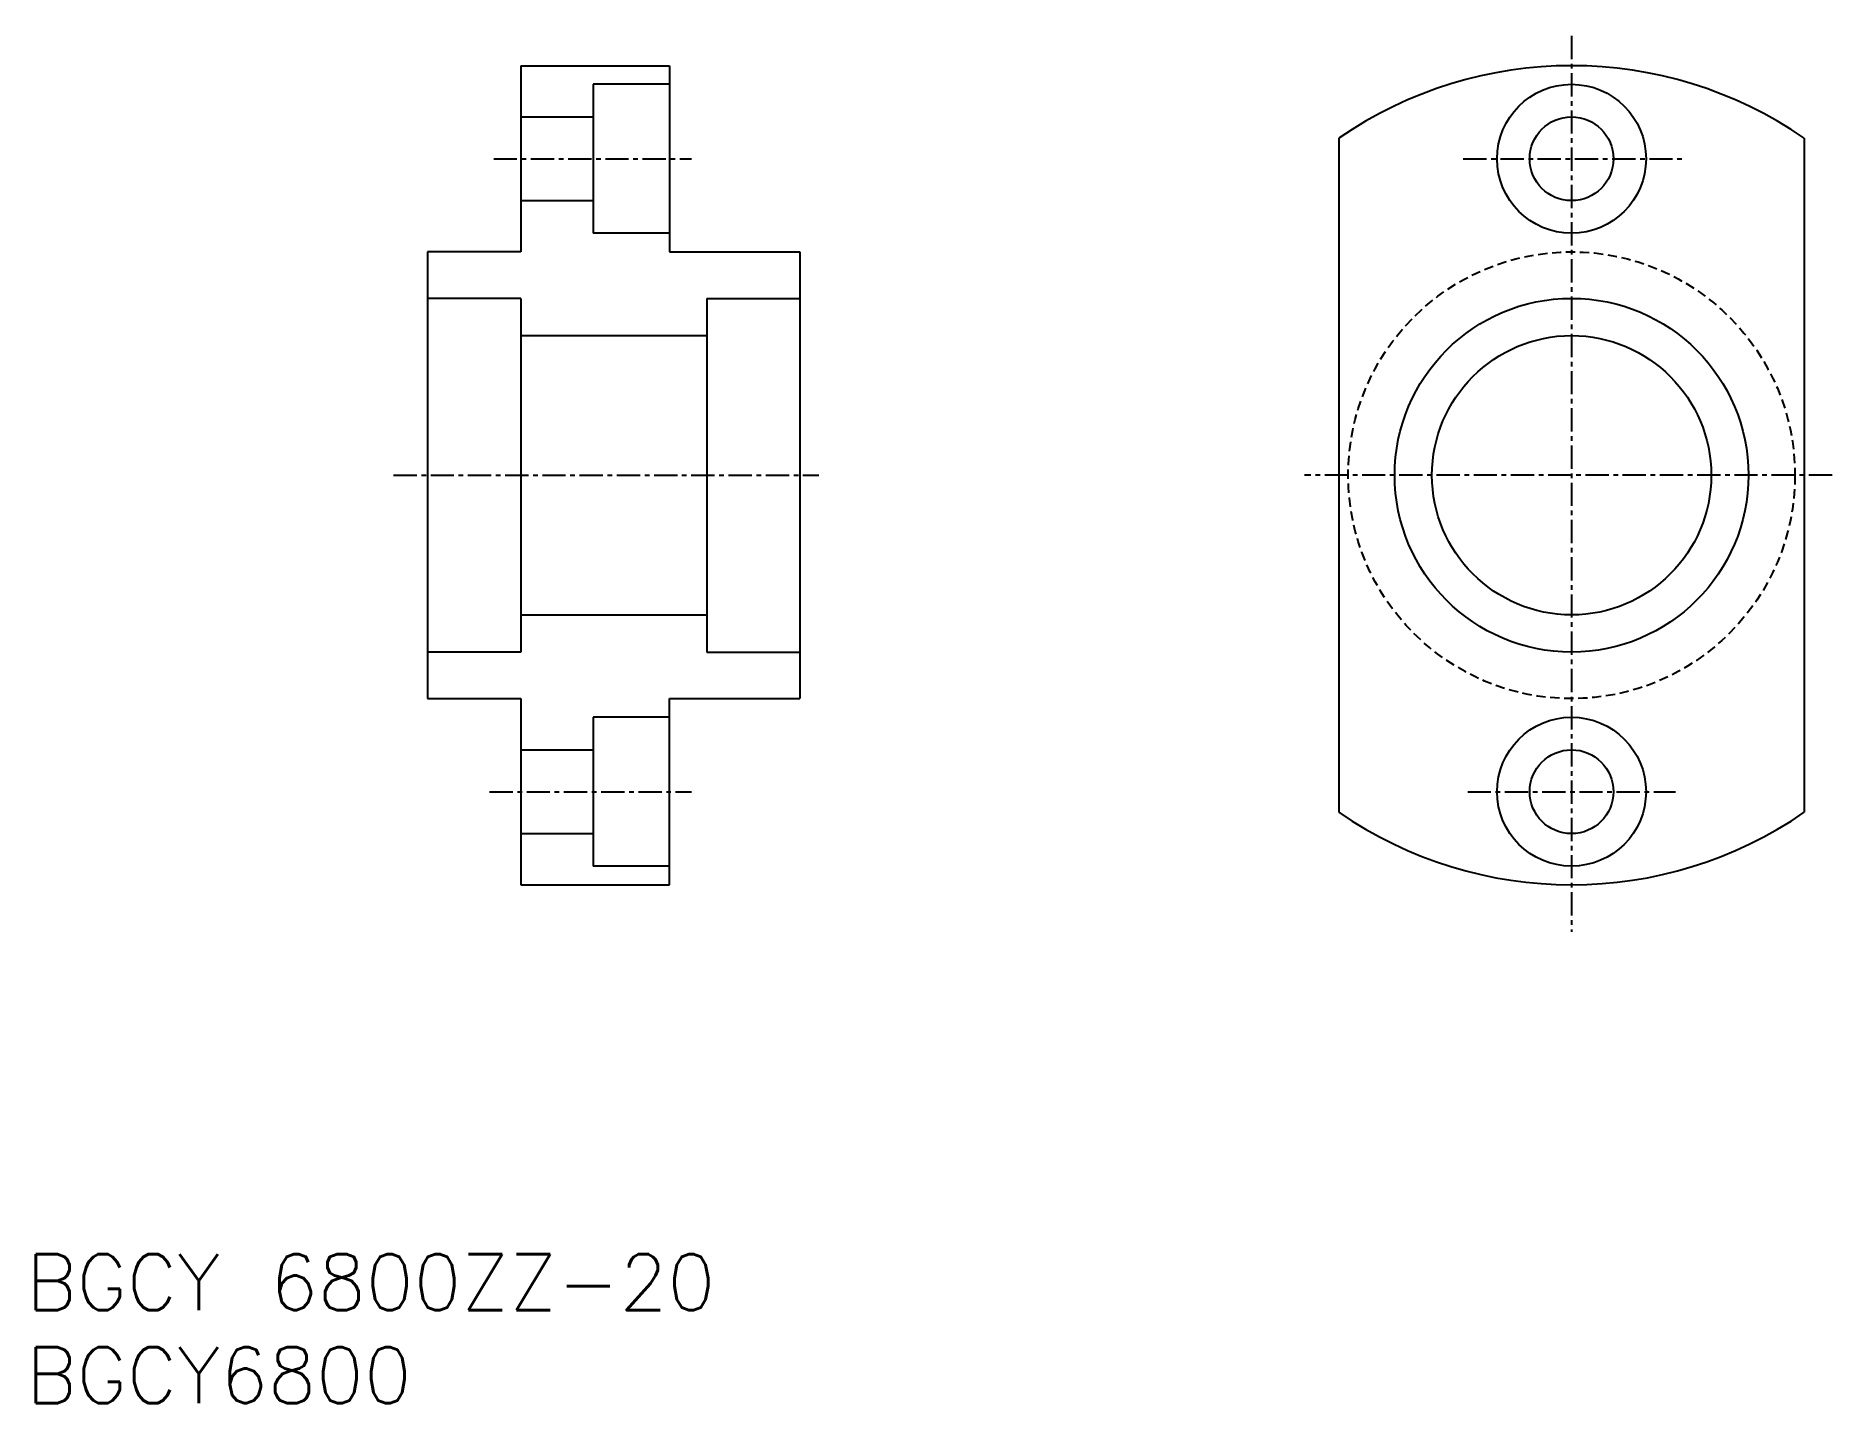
# Model space of a CAD drawing. Extents: x 45.3 to 141.8, y 37.3 to 110.7.
import ezdxf
from ezdxf.enums import TextEntityAlignment as Align

# ---------------------------------------------------------------- set-up
doc = ezdxf.new("R2010")
doc.units = 0
doc.linetypes.add('CENTER', pattern=[2, 1.25, -0.25, 0.25, -0.25])
doc.linetypes.add('DASHED', pattern=[0.75, 0.5, -0.25])
doc.layers.get('0').update_dxf_attribs({"linetype": 'CONTINUOUS'})
doc.layers.add('CENTER', color=1, linetype='CENTER')
doc.styles.get("Standard").update_dxf_attribs({"font": 'txt.shx', "bigfont": 'extfont.shx'})

msp = doc.modelspace()

# ---------------------------------------------------------------- linework, layer by layer
at = {"color": 7, "linetype": 'CONTINUOUS'}
for p, q in [((71.337, 109.137), (79.337, 109.137)), ((71.337, 109.137), (71.337, 99.137)), ((79.337, 109.137), (79.337, 99.137)), ((79.337, 108.137), (75.237, 108.137)), ((75.237, 108.137), (75.237, 100.137)), ((71.337, 106.387), (75.237, 106.387)), ((115.289, 105.241), (115.289, 69.033)), ((140.289, 105.241), (140.289, 69.033)), ((71.337, 101.887), (75.237, 101.887)), ((79.337, 100.137), (75.237, 100.137)), ((71.337, 99.137), (66.337, 99.137)), ((66.337, 99.137), (66.337, 75.137)), ((79.337, 99.137), (86.337, 99.137)), ((86.337, 99.137), (86.337, 75.137)), ((71.337, 96.637), (66.337, 96.637)), ((71.337, 96.637), (71.337, 77.637)), ((81.337, 96.637), (81.337, 77.637)), ((81.337, 96.637), (86.337, 96.637)), ((71.337, 94.637), (81.337, 94.637)), ((71.337, 79.637), (81.337, 79.637)), ((71.337, 77.637), (66.337, 77.637)), ((81.337, 77.637), (86.337, 77.637)), ((66.337, 75.137), (71.337, 75.137)), ((71.337, 75.137), (71.337, 65.137)), ((79.337, 65.137), (79.337, 75.137)), ((79.337, 75.137), (86.337, 75.137)), ((79.337, 74.137), (75.237, 74.137)), ((75.237, 74.137), (75.237, 66.137)), ((71.337, 72.387), (75.237, 72.387)), ((71.337, 67.887), (75.237, 67.887)), ((79.337, 66.137), (75.237, 66.137)), ((71.337, 65.137), (79.337, 65.137))]:
    msp.add_line(p, q, dxfattribs=at)
for centre, radius in [((127.789, 104.137), 4), ((127.789, 104.137), 2.25), ((127.789, 87.137), 9.5), ((127.789, 87.137), 7.5), ((127.789, 70.137), 4), ((127.789, 70.137), 2.25)]:
    msp.add_circle(centre, radius, dxfattribs=at)
at = {"color": 3, "linetype": 'DASHED'}
msp.add_circle((127.789, 87.137), 12, dxfattribs=at)
at = {"color": 7, "linetype": 'CONTINUOUS'}
for start, end in [(55.37646, 124.62354), (235.37646, 304.62354)]:
    msp.add_arc((127.789, 87.137), 22, start, end, dxfattribs=at)
at = {"layer": 'CENTER', "color": 1, "linetype": 'CENTER'}
for p, q in [((127.789, 110.736), (127.789, 62.601)), ((69.887, 104.137), (80.513, 104.137)), ((121.967, 104.137), (133.737, 104.137)), ((64.502, 87.137), (87.354, 87.137)), ((141.783, 87.137), (113.441, 87.137)), ((69.661, 70.137), (80.513, 70.137)), ((122.208, 70.137), (133.376, 70.137))]:
    msp.add_line(p, q, dxfattribs=at)

# ---------------------------------------------------------------- texts
at = {"color": 7, "linetype": 'CONTINUOUS'}
for s, p in [('BGCY 6800ZZ-20', (44.782, 43.795)), ('BGCY6800', (44.782, 38.795))]:
    msp.add_text(s, height=3, dxfattribs=at).set_placement(p, align=Align.MIDDLE_LEFT)

doc.saveas('drawing.dxf')
